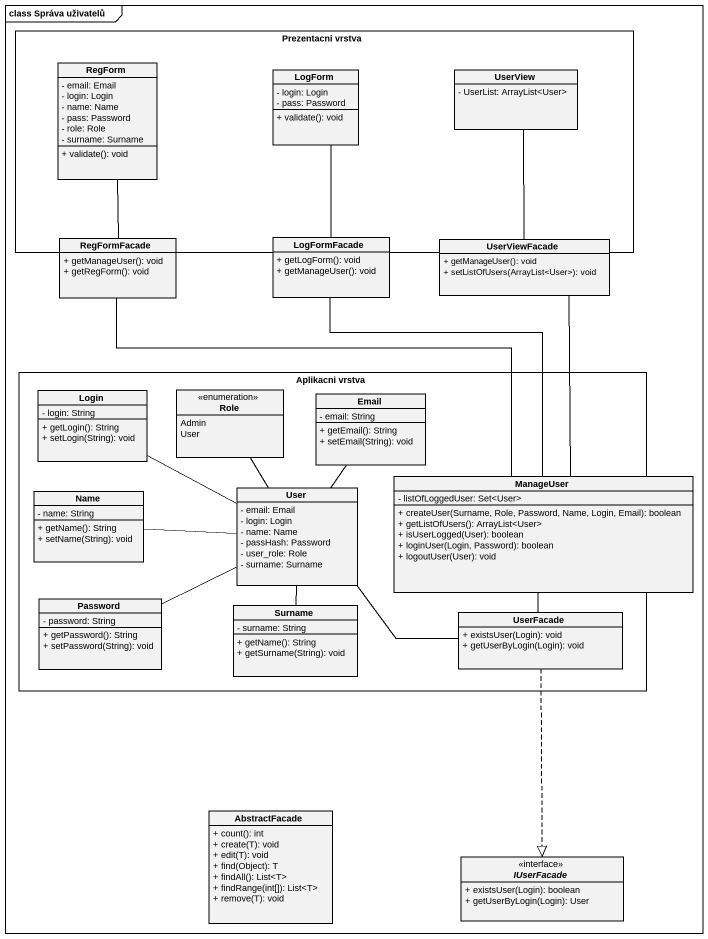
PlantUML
@startuml
mainframe class Správa uživatelů
hide circle
hide empty members
skinparam classAttributeIconSize 0
rectangle "Prezentacni vrstva" as Prezentacni_vrstva {
  class RegForm {
    - email: Email
    - login: Login
    - name: Name
    - pass: Password
    - role: Role
    - surname: Surname
    + validate(): void
  }
  class LogForm {
    - login: Login
    - pass: Password
    + validate(): void
  }
  class UserView {
    - UserList: ArrayList<User>
  }
}
class RegFormFacade {
  + getManageUser(): void
  + getRegForm(): void
}
class LogFormFacade {
  + getLogForm(): void
  + getManageUser(): void
}
class UserViewFacade {
  + getManageUser(): void
  + setListOfUsers(ArrayList<User>): void
}
rectangle "Aplikacni vrstva" as Aplikacni_vrstva {
  class Login {
    - login: String
    + getLogin(): String
    + setLogin(String): void
  }
  enum Role {
    Admin
    User
  }
  class Email {
    - email: String
    + getEmail(): String
    + setEmail(String): void
  }
  class Name {
    - name: String
    + getName(): String
    + setName(String): void
  }
  class User {
    - email: Email
    - login: Login
    - name: Name
    - passHash: Password
    - user_role: Role
    - surname: Surname
  }
  class Password {
    - password: String
    + getPassword(): String
    + setPassword(String): void
  }
  class Surname {
    - surname: String
    + getName(): String
    + getSurname(String): void
  }
  class UserFacade {
    + existsUser(Login): void
    + getUserByLogin(Login): void
  }
}
class ManageUser {
  - listOfLoggedUser: Set<User>
  + createUser(Surname, Role, Password, Name, Login, Email): boolean
  + getListOfUsers(): ArrayList<User>
  + isUserLogged(User): boolean
  + loginUser(Login, Password): boolean
  + logoutUser(User): void
}
class AbstractFacade {
  + count(): int
  + create(T): void
  + edit(T): void
  + find(Object): T
  + findAll(): List<T>
  + findRange(int[]): List<T>
  + remove(T): void
}
interface IUserFacade {
  + existsUser(Login): boolean
  + getUserByLogin(Login): User
}
RegFormFacade -up- RegForm
LogFormFacade -up- LogForm
UserViewFacade -up- UserView
Role -- User
Email -- User
User -left- Login
User -left- Name
User -- Surname
ManageUser -up- RegFormFacade
ManageUser -up- LogFormFacade
ManageUser -up- UserViewFacade
ManageUser -- UserFacade
Password -right- User
UserFacade -left- User
UserFacade ..|> IUserFacade
@enduml
